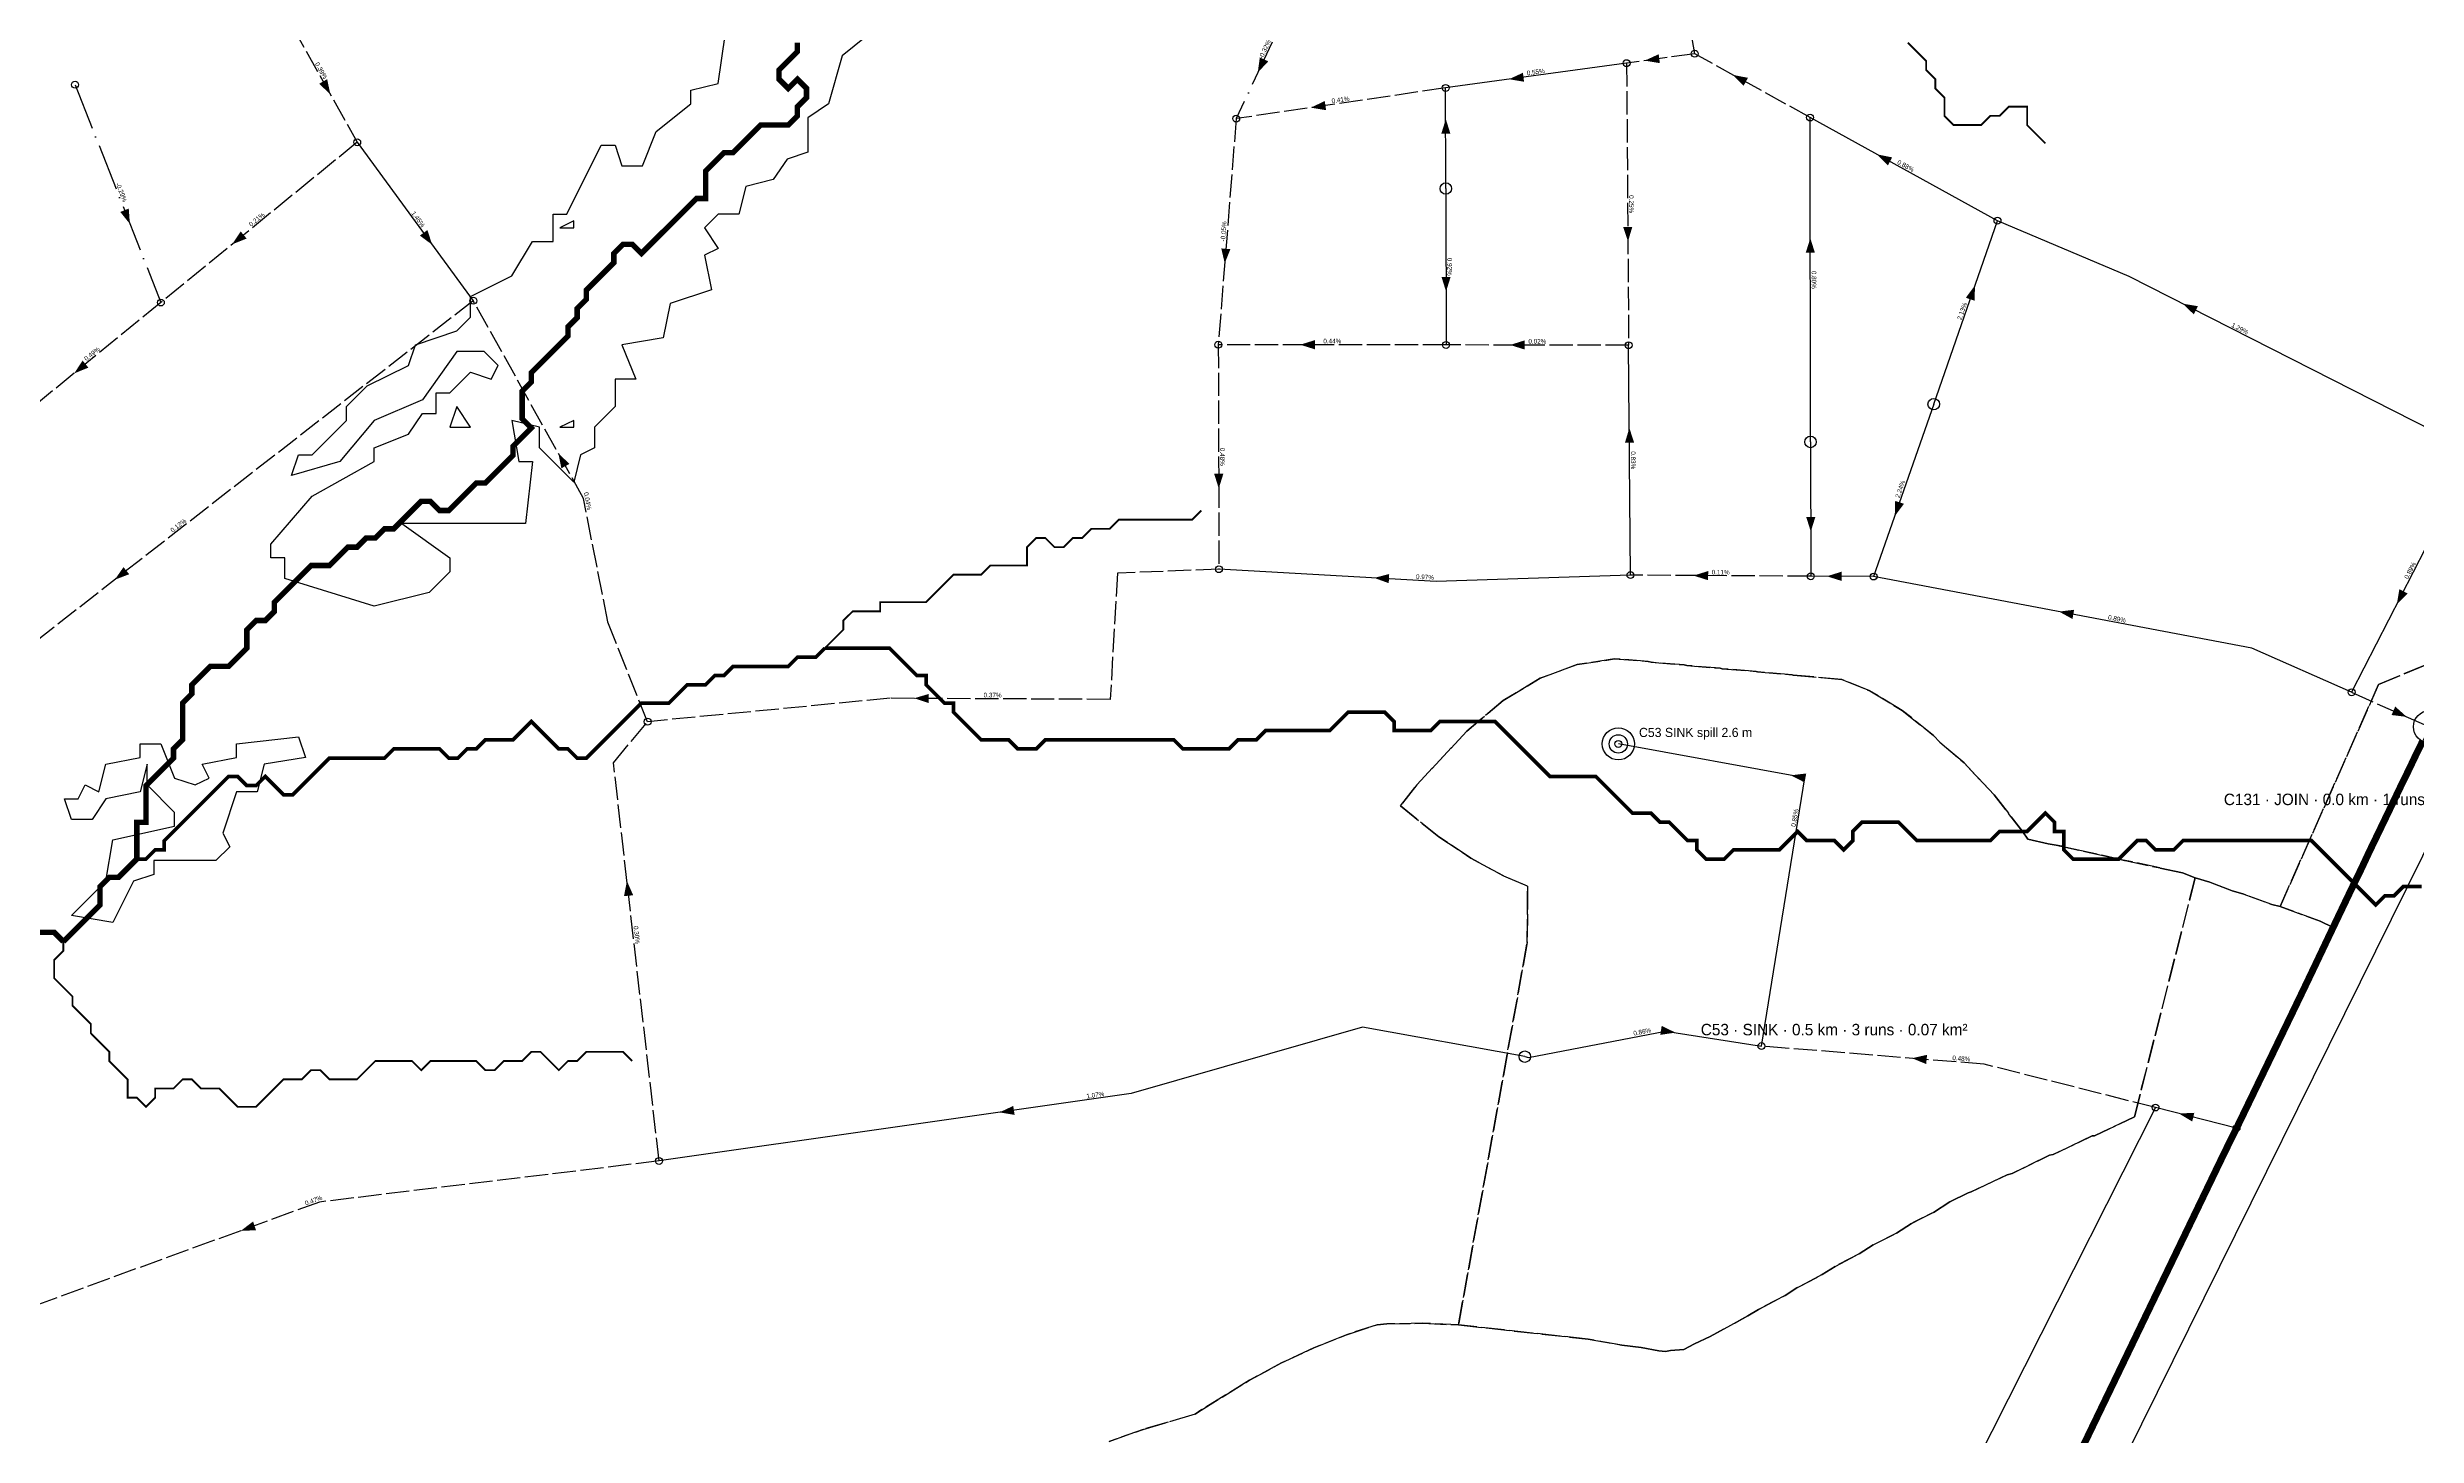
# Model space of a CAD drawing. Header units: metres. Extents: x 442821 to 452274, y 2561971 to 2571293.
# Drawn here: x 445740 to 446773, y 2564896 to 2565502 of the extents above; entities that cross this region are included whole.
import ezdxf
from ezdxf.enums import TextEntityAlignment as Align

# ---------------------------------------------------------------- set-up
doc = ezdxf.new("R2010")
doc.units = ezdxf.units.M
doc.header["$LTSCALE"] = 8
doc.linetypes.add('DASHDOT', pattern=[3.556, 2.54, -0.508, 0, -0.508])
doc.linetypes.add('DASHED', pattern=[1.524, 1.27, -0.254])
for name, color, linetype in [('A_ARROWS', 7, 'Continuous'), ('A_BUILT_2006', 252, 'Continuous'), ('A_CATCH_LABEL', 7, 'Continuous'), ('A_CATCHMENTS', 7, 'Continuous'), ('A_ENVELOPE', 3, 'Continuous'), ('A_GRADIENT', 8, 'Continuous'), ('A_JUNCTIONS', 8, 'Continuous'), ('A_MAIN_PIPE', 5, 'Continuous'), ('A_OUTLET_LABEL', 7, 'Continuous'), ('A_OUTLETS', 7, 'Continuous'), ('A_RUNS', 7, 'Continuous'), ('A_STREAMS', 5, 'Continuous'), ('A_WADI', 4, 'Continuous')]:
    doc.layers.add(name, color=color, linetype=linetype)

msp = doc.modelspace()

# ---------------------------------------------------------------- linework, layer by layer
at = {"layer": 'A_ARROWS', "color": 1}
for points in [[(446436.7, 2565495.9), (446442.8, 2565498.7), (446443.3, 2565494.8)], [(445863.7, 2565481.2), (445858.8, 2565485.8), (445862.3, 2565487.8)], [(446268, 2565490.7), (446268.9, 2565497.3), (446272.6, 2565495.6)], [(446377.5, 2565487.8), (446383.6, 2565490.6), (446384.1, 2565486.7)], [(446475.1, 2565489.7), (446481.7, 2565488.4), (446479.8, 2565484.9)], [(446291.2, 2565475.4), (446297.2, 2565478.3), (446297.8, 2565474.3)], [(446350, 2565470.4), (446352, 2565464), (446348, 2565464)], [(446538, 2565455), (446544.6, 2565453.7), (446542.7, 2565450.2)], [(445776.3, 2565424.7), (445772.1, 2565429.9), (445775.8, 2565431.4)], [(445820.9, 2565415.8), (445824.6, 2565421.4), (445827.2, 2565418.3)], [(445908.1, 2565415.6), (445902.7, 2565419.6), (445906, 2565422)], [(446429.4, 2565417), (446427.3, 2565423.4), (446431.3, 2565423.4)], [(446508.9, 2565418.5), (446510.9, 2565412.1), (446506.9, 2565412.1)], [(446253.6, 2565407.5), (446252.1, 2565414), (446256.1, 2565413.7)], [(446350.1, 2565395.2), (446348.1, 2565401.6), (446352.1, 2565401.6)], [(446580.7, 2565397.9), (446580.5, 2565391.2), (446576.7, 2565392.5)], [(446671.3, 2565389.9), (446677.9, 2565388.8), (446676.1, 2565385.2)], [(446286.5, 2565372), (446292.9, 2565374), (446292.9, 2565370)], [(445752, 2565359.5), (445755.7, 2565365.1), (445758.2, 2565362)], [(446378, 2565371.9), (446384.4, 2565373.9), (446384.4, 2565369.9)], [(446430, 2565335.7), (446432.1, 2565329.3), (446428.1, 2565329.3)], [(445963.1, 2565324.7), (445967.9, 2565320), (445964.4, 2565318.1)], [(446251, 2565309.3), (446249, 2565315.7), (446253, 2565315.7)], [(446545.7, 2565297.2), (446545.9, 2565303.9), (446549.7, 2565302.6)], [(446509.1, 2565290.5), (446507.1, 2565296.9), (446511.1, 2565296.9)], [(445769.7, 2565269.5), (445773.5, 2565275), (445776, 2565271.9)], [(446318.8, 2565270.3), (446325.3, 2565272), (446325.1, 2565268)], [(446458, 2565271.3), (446464.4, 2565273.3), (446464.3, 2565269.3)], [(446516.1, 2565271), (446522.5, 2565273), (446522.5, 2565269)], [(446764.6, 2565258.8), (446765.7, 2565265.4), (446769.3, 2565263.5)], [(446617.3, 2565255.6), (446623.9, 2565256.4), (446623.2, 2565252.4)], [(446118.2, 2565217.8), (446124.6, 2565219.7), (446124.6, 2565215.7)], [(445993, 2565138.1), (445995.7, 2565131.9), (445991.7, 2565131.5)], [(446155.4, 2565037.2), (446161.4, 2565040), (446162, 2565036.1)], [(445824.6, 2564985.5), (445830, 2564989.6), (445831.3, 2564985.8)]]:
    msp.add_solid(points, dxfattribs=at)
at = {"layer": 'A_ARROWS', "color": 3}
for points in [[(446768.9, 2565209.7), (446762.3, 2565210.5), (446763.9, 2565214.2)], [(446500.4, 2565184.2), (446507.1, 2565185), (446506.4, 2565181.1)], [(446450.1, 2565072), (446443.5, 2565071), (446444.1, 2565074.9)], [(446553.2, 2565060.8), (446559.8, 2565062.3), (446559.4, 2565058.3)]]:
    msp.add_solid(points, dxfattribs=at)
at = {"layer": 'A_ARROWS', "color": 2}
msp.add_solid([(446669.6, 2565036.7), (446676.3, 2565037), (446675.4, 2565033.2)], dxfattribs=at)
at = {"layer": 'A_BUILT_2006', "color": 252}
msp.add_lwpolyline([(444423.4, 2563343.2), (444431.5, 2563355.3), (444572.9, 2563267.8), (444295.2, 2562786.9), (444363.1, 2562577.1), (444377.7, 2562576.5), (444569.2, 2562604), (444800.1, 2562694.3), (445148.7, 2563361.2), (445469.4, 2563197.5), (445714.6, 2563159.3), (445807.5, 2563389.7), (445994.1, 2563715), (446180.6, 2564037.7), (446320.8, 2564284.9), (446551.4, 2564695.1), (447061.6, 2565726.9)], dxfattribs=at)
at = {"layer": 'A_CATCHMENTS', "color": 1, "linetype": 'DASHED'}
msp.add_lwpolyline([(446777, 2565232.3), (446756.6, 2565223.8), (446713.7, 2565127), (446710.1, 2565127.9), (446697.5, 2565132.5), (446692.8, 2565133.8), (446683, 2565137.6), (446676.7, 2565139.5), (446671.2, 2565141.6), (446661.4, 2565143.7), (446661.2, 2565143.8), (446646.2, 2565147.1), (446645.9, 2565147.1), (446631.2, 2565150.4), (446630.4, 2565150.5), (446616.1, 2565153.8), (446612.6, 2565154.3), (446603.7, 2565156.3), (446601.6, 2565159.5), (446589, 2565175.7), (446575.9, 2565189.6), (446565.3, 2565198.7), (446562.6, 2565201.6), (446549, 2565212.5), (446534.9, 2565221), (446522.6, 2565226), (446501.4, 2565227.9), (446501, 2565228), (446485.9, 2565229.3), (446485.3, 2565229.5), (446470.5, 2565230.7), (446469.6, 2565230.9), (446455, 2565232.1), (446453.9, 2565232.4), (446439.5, 2565233.5), (446438.2, 2565233.9), (446423.5, 2565235), (446407.2, 2565232.5), (446391.1, 2565226.5), (446375, 2565216.8), (446359.1, 2565203.4), (446337.3, 2565180), (446330.2, 2565170.9), (446346.9, 2565157.4), (446360.9, 2565148.1), (446375.1, 2565140.3), (446385.6, 2565135.9), (446385.5, 2565111.3), (446355.5, 2564944.5), (446340, 2564945.2), (446324.3, 2564944.9), (446320, 2564944.6), (446306.7, 2564940.2), (446292.4, 2564934.5), (446278.3, 2564927.9), (446264.4, 2564920.4), (446242.1, 2564906.6), (446240.7, 2564905.6), (446218, 2564898.9), (446203.2, 2564893.7)], dxfattribs=at)
at = {"layer": 'A_CATCHMENTS', "color": 3, "linetype": 'DASHED'}
for points in [[(446458.4, 2564936.3), (446453.8, 2564933.8), (446447.9, 2564933.4), (446445.8, 2564932.9), (446442.9, 2564933.2), (446435.2, 2564934.7), (446426.7, 2564935.7), (446412, 2564938.3), (446355.5, 2564944.5), (446385.5, 2565111.3), (446385.6, 2565135.9), (446375.1, 2565140.3), (446360.9, 2565148.1), (446346.9, 2565157.4), (446330.2, 2565170.9), (446337.3, 2565180), (446359.1, 2565203.4), (446375, 2565216.8), (446391.1, 2565226.5), (446407.2, 2565232.5), (446423.5, 2565235), (446438.2, 2565233.9), (446439.5, 2565233.5), (446453.9, 2565232.4), (446455, 2565232.1), (446469.6, 2565230.9), (446470.5, 2565230.7), (446485.3, 2565229.5), (446485.9, 2565229.3), (446501, 2565228), (446501.4, 2565227.9), (446522.6, 2565226), (446534.9, 2565221), (446549, 2565212.5), (446562.6, 2565201.6), (446565.3, 2565198.7), (446575.9, 2565189.6), (446589, 2565175.7), (446601.6, 2565159.5), (446603.7, 2565156.3), (446612.6, 2565154.3), (446616.1, 2565153.8), (446630.4, 2565150.5), (446631.2, 2565150.4), (446645.9, 2565147.1), (446646.2, 2565147.1), (446661.2, 2565143.8), (446661.4, 2565143.7), (446671.2, 2565141.6), (446676.7, 2565139.5), (446650.2, 2565035.3), (446632.8, 2565026.9), (446631.7, 2565026.9), (446614.8, 2565018.8), (446613.2, 2565018.5), (446596.9, 2565010.6), (446594.7, 2565010), (446579, 2565002.5), (446577.7, 2565002.1), (446569.7, 2564998.2), (446562.6, 2564993.6), (446553, 2564988.8), (446546.4, 2564984.5), (446536.3, 2564979.4), (446530.2, 2564975.5), (446519.7, 2564970), (446514.1, 2564966.5), (446503, 2564960.6), (446497.9, 2564957.4), (446486.3, 2564951.2), (446481.7, 2564948.4), (446465.3, 2564939.5), (446458.4, 2564936.3)], [(446713.7, 2565127), (446756.6, 2565223.8), (446777, 2565232.3), (446780.7, 2565232.4), (446794.7, 2565238.2), (446792.8, 2565234.4), (446791.5, 2565231.6), (446788.8, 2565226.1), (446782.2, 2565212.3), (446778.8, 2565205.3), (446776.9, 2565201.3), (446775.9, 2565199.2), (446771.8, 2565190.8), (446770.6, 2565188.2), (446766.2, 2565179.2), (446760.9, 2565168.1), (446755.6, 2565157.1), (446752.6, 2565150.9), (446749.1, 2565143.4), (446745, 2565135), (446739.7, 2565123.9), (446736.8, 2565117.8), (446731.1, 2565120.6), (446713.7, 2565127)]]:
    msp.add_lwpolyline(points, close=True, dxfattribs=at)
at = {"layer": 'A_CATCHMENTS', "color": 2, "linetype": 'DASHED'}
msp.add_lwpolyline([(446203.2, 2564893.7), (446218, 2564898.9), (446240.7, 2564905.6), (446242.1, 2564906.6), (446264.4, 2564920.4), (446278.3, 2564927.9), (446292.4, 2564934.5), (446306.7, 2564940.2), (446320, 2564944.6), (446324.3, 2564944.9), (446340, 2564945.2), (446355.5, 2564944.5), (446412, 2564938.3), (446426.7, 2564935.7), (446435.2, 2564934.7), (446442.9, 2564933.2), (446445.8, 2564932.9), (446447.9, 2564933.4), (446453.8, 2564933.8), (446458.4, 2564936.3), (446465.3, 2564939.5), (446481.7, 2564948.4), (446486.3, 2564951.2), (446497.9, 2564957.4), (446503, 2564960.6), (446514.1, 2564966.5), (446519.7, 2564970), (446530.2, 2564975.5), (446536.3, 2564979.4), (446546.4, 2564984.5), (446553, 2564988.8), (446562.6, 2564993.6), (446569.7, 2564998.2), (446577.7, 2565002.1), (446579, 2565002.5), (446594.7, 2565010), (446596.9, 2565010.6), (446613.2, 2565018.5), (446614.8, 2565018.8), (446631.7, 2565026.9), (446632.8, 2565026.9), (446650.2, 2565035.3), (446676.7, 2565139.5), (446683, 2565137.6), (446692.8, 2565133.8), (446697.5, 2565132.5), (446710.1, 2565127.9), (446713.7, 2565127), (446731.1, 2565120.6), (446736.8, 2565117.8), (446734.7, 2565113.4), (446729.2, 2565101.8), (446723.9, 2565090.7), (446718.6, 2565079.7), (446694.7, 2565030.3), (446693.9, 2565028.6), (446691.2, 2565023.2), (446687.5, 2565015.6), (446628.6, 2564893.4)], dxfattribs=at)
at = {"layer": 'A_ENVELOPE', "color": 3}
msp.add_lwpolyline([(446775.9, 2565199.2), (446771.8, 2565190.8), (446770.6, 2565188.2), (446766.2, 2565179.2), (446760.9, 2565168.1), (446755.6, 2565157.1), (446752.6, 2565150.9), (446749.1, 2565143.4), (446745, 2565135), (446739.7, 2565123.9), (446734.7, 2565113.4), (446729.2, 2565101.8), (446723.9, 2565090.7), (446718.6, 2565079.7), (446694.7, 2565030.3), (446693.9, 2565028.6), (446691.2, 2565023.2), (446687.5, 2565015.6), (446628.6, 2564893.4)], dxfattribs=at)
at = {"layer": 'A_JUNCTIONS'}
for centre in [(446458.5, 2565498.9), (446428.8, 2565494.8), (445752.4, 2565485.4), (446349.9, 2565484), (446258.6, 2565470.6), (446508.8, 2565471.1), (445875.4, 2565460.3), (446590.5, 2565426.1), (445789.8, 2565390.4), (445926, 2565391.2), (446250.8, 2565372), (446350.1, 2565371.9), (446429.7, 2565371.8), (446251.1, 2565274.1), (446430.5, 2565271.5), (446509.1, 2565271), (446536.5, 2565270.9), (446744.9, 2565220.4), (446002, 2565207.6), (446425.2, 2565197.9), (446487.6, 2565066.1), (446659.4, 2565039.3), (446694.7, 2565030.3), (446007, 2565016)]:
    msp.add_circle(centre, 1.5, dxfattribs=at)
at = {"layer": 'A_JUNCTIONS', "color": 30}
for centre in [(446350, 2565440.1), (446562.7, 2565346.1), (446509, 2565329.6), (446384.4, 2565061.5)]:
    msp.add_circle(centre, 2.5, dxfattribs=at)
at = {"layer": 'A_MAIN_PIPE', "color": 5, "const_width": 3}
msp.add_lwpolyline([(446775.9, 2565199.2), (446771.8, 2565190.8), (446770.6, 2565188.2), (446766.2, 2565179.2), (446760.9, 2565168.1), (446755.6, 2565157.1), (446752.6, 2565150.9), (446749.1, 2565143.4), (446745, 2565135), (446739.7, 2565123.9), (446734.7, 2565113.4), (446729.2, 2565101.8), (446723.9, 2565090.7), (446718.6, 2565079.7), (446693.9, 2565028.6), (446691.2, 2565023.2), (446687.5, 2565015.6), (446544.7, 2564719.1)], dxfattribs=at)
at = {"layer": 'A_OUTLETS', "color": 5}
msp.add_circle((446778.8, 2565205.4), 7, dxfattribs=at)
at = {"layer": 'A_OUTLETS', "color": 1}
for radius in [7, 4]:
    msp.add_circle((446425.2, 2565197.9), radius, dxfattribs=at)
at = {"layer": 'A_RUNS', "color": 1, "linetype": 'DASHDOT'}
for points in [[(446286.4, 2565529.8), (446258.6, 2565470.6)], [(445752.4, 2565485.4), (445789.8, 2565390.4)]]:
    msp.add_lwpolyline(points, dxfattribs=at)
at = {"layer": 'A_RUNS', "color": 1, "linetype": 'DASHED'}
for points in [[(445841.2, 2565521.3), (445875.4, 2565460.3)], [(446458.5, 2565498.9), (446453.6, 2565527.9)], [(446458.5, 2565498.9), (446428.8, 2565494.8)], [(446508.9, 2565471.1), (446458.5, 2565498.9)], [(446428.8, 2565494.8), (446429.7, 2565371.8)], [(446349.9, 2565484), (446258.6, 2565470.6)], [(446258.6, 2565470.6), (446250.8, 2565372)], [(445875.4, 2565460.3), (445789.8, 2565390.4)], [(445926, 2565391.2), (445719.4, 2565230.3), (445661.8, 2565208.5)], [(445789.8, 2565390.4), (445731.9, 2565343.1)], [(446002, 2565207.6), (445984.7, 2565251.1), (445974, 2565305), (445926, 2565391.2)], [(446350.1, 2565371.9), (446250.8, 2565372)], [(446250.8, 2565372), (446251.1, 2565274.1)], [(446429.7, 2565371.8), (446350.1, 2565371.9)], [(446251.1, 2565274.1), (446206.8, 2565272.4), (446203.7, 2565217.3), (446107.7, 2565217.8), (446002, 2565207.6)], [(446509.1, 2565271), (446430.5, 2565271.5)], [(446007, 2565016), (445987.1, 2565189.6), (446002, 2565207.6)], [(446007, 2565016), (445859, 2564998.1), (445714.6, 2564945.5)]]:
    msp.add_lwpolyline(points, dxfattribs=at)
at = {"layer": 'A_RUNS', "color": 1}
for points in [[(446428.8, 2565494.8), (446349.9, 2565484)], [(446350, 2565440.1), (446349.9, 2565484)], [(446590.5, 2565426.1), (446508.9, 2565471.1)], [(446509, 2565329.6), (446508.9, 2565471.1)], [(445875.4, 2565460.3), (445926, 2565391.2)], [(446350, 2565440.1), (446350.1, 2565371.9)], [(446562.7, 2565346.1), (446590.5, 2565426.1)], [(446798.6, 2565325.2), (446647.9, 2565401.8), (446590.5, 2565426.1)], [(446430.5, 2565271.5), (446429.7, 2565371.8)], [(446562.7, 2565346.1), (446536.5, 2565270.9)], [(446509, 2565329.6), (446509.1, 2565271)], [(446798.6, 2565325.2), (446744.9, 2565220.4)], [(446430.5, 2565271.5), (446345.8, 2565268.8), (446251.1, 2565274.1)], [(446536.5, 2565270.9), (446509.1, 2565271)], [(446744.9, 2565220.4), (446701.4, 2565239.7), (446536.5, 2565270.9)], [(446384.4, 2565061.5), (446313.7, 2565074.3), (446212.8, 2565045.4), (446007, 2565016)]]:
    msp.add_lwpolyline(points, dxfattribs=at)
at = {"layer": 'A_RUNS', "color": 3, "linetype": 'DASHED'}
for points in [[(446744.9, 2565220.4), (446778.8, 2565205.3)], [(446659.4, 2565039.3), (446584.7, 2565058.2), (446487.6, 2565066.1)]]:
    msp.add_lwpolyline(points, dxfattribs=at)
at = {"layer": 'A_RUNS', "color": 3}
for points in [[(446487.6, 2565066.1), (446506.5, 2565183.1), (446425.2, 2565197.9)], [(446384.4, 2565061.5), (446386.1, 2565061.2), (446445.7, 2565072.6), (446487.6, 2565066.1)]]:
    msp.add_lwpolyline(points, dxfattribs=at)
at = {"layer": 'A_RUNS', "color": 2}
for points in [[(446659.4, 2565039.3), (446430.9, 2564586.9)], [(446694.7, 2565030.3), (446659.4, 2565039.3)]]:
    msp.add_lwpolyline(points, dxfattribs=at)
at = {"layer": 'A_STREAMS', "color": 5}
for points, const_width in [([(446067.3, 2565503.8), (446067.3, 2565499.8), (446063.3, 2565495.8), (446059.3, 2565491.8), (446059.3, 2565487.8), (446063.3, 2565483.8), (446067.3, 2565487.8), (446071.3, 2565483.8), (446071.3, 2565479.8), (446067.3, 2565475.8), (446067.3, 2565471.8), (446063.3, 2565467.8), (446059.3, 2565467.8), (446055.3, 2565467.8), (446051.3, 2565467.8), (446047.3, 2565463.8), (446043.3, 2565459.8), (446039.3, 2565455.8), (446035.3, 2565455.8), (446031.3, 2565451.8), (446027.3, 2565447.8), (446027.3, 2565443.8), (446027.3, 2565439.8), (446027.3, 2565435.8), (446023.3, 2565435.8), (446019.3, 2565431.8), (446015.3, 2565427.8), (446011.3, 2565423.8), (446007.3, 2565419.8), (446003.3, 2565415.8), (445999.3, 2565411.8), (445995.3, 2565415.8), (445991.3, 2565415.8), (445987.3, 2565411.8), (445987.3, 2565407.8), (445983.3, 2565403.8), (445979.3, 2565399.8), (445975.3, 2565395.8), (445975.3, 2565391.8), (445971.3, 2565387.8), (445971.3, 2565383.8), (445967.3, 2565379.8), (445967.3, 2565375.8), (445963.3, 2565371.8), (445959.3, 2565367.8), (445955.3, 2565363.8), (445951.3, 2565359.8), (445951.3, 2565355.7), (445947.3, 2565351.7), (445947.3, 2565347.7), (445947.3, 2565343.7), (445947.3, 2565339.7), (445951.3, 2565335.7), (445947.3, 2565331.7), (445943.3, 2565327.7), (445943.3, 2565323.7), (445939.3, 2565319.7), (445935.3, 2565315.7), (445931.3, 2565311.7), (445927.3, 2565311.7), (445923.3, 2565307.7), (445919.3, 2565303.7), (445915.3, 2565299.7), (445911.3, 2565299.7), (445907.3, 2565303.7), (445903.3, 2565303.7), (445899.3, 2565299.7), (445895.3, 2565295.7), (445891.3, 2565291.7), (445887.3, 2565291.7), (445883.3, 2565287.7), (445879.3, 2565287.7), (445875.3, 2565283.7), (445871.3, 2565283.7), (445867.3, 2565279.7), (445863.3, 2565275.7), (445859.3, 2565275.7), (445855.3, 2565275.7), (445851.3, 2565271.7), (445847.3, 2565267.7), (445843.3, 2565263.7), (445839.3, 2565259.7), (445839.3, 2565255.7), (445835.3, 2565251.7), (445831.3, 2565251.7), (445827.3, 2565247.7), (445827.3, 2565243.7), (445827.3, 2565239.7), (445823.3, 2565235.7), (445819.3, 2565231.7), (445815.3, 2565231.7), (445811.3, 2565231.7), (445807.3, 2565227.7), (445803.3, 2565223.7), (445803.3, 2565219.7), (445799.3, 2565215.7), (445799.3, 2565211.7), (445799.3, 2565207.7), (445799.3, 2565203.7), (445799.3, 2565199.7), (445795.3, 2565195.7), (445795.3, 2565191.7), (445791.3, 2565187.7), (445787.3, 2565183.7), (445783.3, 2565179.7), (445783.3, 2565175.7), (445783.3, 2565171.7), (445783.3, 2565167.7), (445783.3, 2565163.7), (445779.3, 2565163.7), (445779.3, 2565159.7), (445779.3, 2565155.7), (445779.3, 2565151.7), (445779.3, 2565147.7)], 2.4), ([(446611.4, 2565459.8), (446607.4, 2565463.8), (446603.4, 2565467.8), (446603.4, 2565471.8), (446603.4, 2565475.8), (446599.4, 2565475.8), (446595.4, 2565475.8), (446591.4, 2565471.8), (446587.4, 2565471.8), (446583.4, 2565467.8), (446579.4, 2565467.8), (446575.4, 2565467.8), (446571.4, 2565467.8), (446567.4, 2565471.8), (446567.4, 2565475.8), (446567.4, 2565479.8), (446563.4, 2565483.8), (446563.4, 2565487.8), (446559.4, 2565491.8), (446559.4, 2565495.8), (446555.4, 2565499.8), (446551.4, 2565503.8)], 0.8), ([(446243.4, 2565299.7), (446239.4, 2565295.7), (446235.4, 2565295.7), (446231.4, 2565295.7), (446227.4, 2565295.7), (446223.4, 2565295.7), (446219.4, 2565295.7), (446215.4, 2565295.7), (446211.4, 2565295.7), (446207.4, 2565295.7), (446203.4, 2565291.7), (446199.4, 2565291.7), (446195.4, 2565291.7), (446191.4, 2565287.7), (446187.4, 2565287.7), (446183.4, 2565283.7), (446179.4, 2565283.7), (446175.4, 2565287.7), (446171.4, 2565287.7), (446167.4, 2565283.7), (446167.4, 2565279.7), (446167.4, 2565275.7), (446163.4, 2565275.7), (446159.4, 2565275.7), (446155.4, 2565275.7), (446151.4, 2565275.7), (446147.4, 2565271.7), (446143.4, 2565271.7), (446139.4, 2565271.7), (446135.4, 2565271.7), (446131.4, 2565267.7), (446127.4, 2565263.7), (446123.4, 2565259.7), (446119.4, 2565259.7), (446115.4, 2565259.7), (446111.4, 2565259.7), (446107.4, 2565259.7), (446103.4, 2565259.7), (446103.4, 2565255.7), (446099.4, 2565255.7), (446095.4, 2565255.7), (446091.4, 2565255.7), (446087.3, 2565251.7), (446087.3, 2565247.7), (446083.3, 2565243.7), (446079.3, 2565239.7)], 0.8), ([(446079.3, 2565239.7), (446075.3, 2565235.7), (446071.3, 2565235.7), (446067.3, 2565235.7), (446063.3, 2565231.7), (446059.3, 2565231.7), (446055.3, 2565231.7), (446051.3, 2565231.7), (446047.3, 2565231.7), (446043.3, 2565231.7), (446039.3, 2565231.7), (446035.3, 2565227.7), (446031.3, 2565227.7), (446027.3, 2565223.7), (446023.3, 2565223.7), (446019.3, 2565223.7), (446015.3, 2565219.7), (446011.3, 2565215.7), (446007.3, 2565215.7), (446003.3, 2565215.7), (445999.3, 2565215.7), (445995.3, 2565211.7), (445991.3, 2565207.7), (445987.3, 2565203.7), (445983.3, 2565199.7), (445979.3, 2565195.7), (445975.3, 2565191.7), (445971.3, 2565191.7), (445967.3, 2565195.7), (445963.3, 2565195.7), (445959.3, 2565199.7), (445955.3, 2565203.7), (445951.3, 2565207.7), (445947.3, 2565203.7), (445943.3, 2565199.7), (445939.3, 2565199.7), (445935.3, 2565199.7), (445931.3, 2565199.7), (445927.3, 2565195.7), (445923.3, 2565195.7), (445919.3, 2565191.7), (445915.3, 2565191.7), (445911.3, 2565195.7), (445907.3, 2565195.7), (445903.3, 2565195.7), (445899.3, 2565195.7), (445895.3, 2565195.7), (445891.3, 2565195.7), (445887.3, 2565191.7), (445883.3, 2565191.7), (445879.3, 2565191.7), (445875.3, 2565191.7), (445871.3, 2565191.7), (445867.3, 2565191.7), (445863.3, 2565191.7), (445859.3, 2565187.7), (445855.3, 2565183.7), (445851.3, 2565179.7), (445847.3, 2565175.7), (445843.3, 2565175.7), (445839.3, 2565179.7), (445835.3, 2565183.7), (445831.3, 2565179.7), (445827.3, 2565179.7), (445823.3, 2565183.7), (445819.3, 2565183.7), (445815.3, 2565179.7), (445811.3, 2565175.7), (445807.3, 2565171.7), (445803.3, 2565167.7), (445799.3, 2565163.7), (445795.3, 2565159.7), (445791.3, 2565155.7), (445791.3, 2565151.7), (445787.3, 2565151.7), (445783.3, 2565147.7), (445779.3, 2565147.7)], 1.6), ([(446775.4, 2565135.7), (446771.4, 2565135.7), (446767.4, 2565135.7), (446763.4, 2565131.7), (446759.4, 2565131.7), (446755.4, 2565127.7), (446751.4, 2565131.7), (446747.4, 2565135.7), (446743.4, 2565139.7), (446739.4, 2565143.7), (446735.4, 2565147.7), (446731.4, 2565151.7), (446727.4, 2565155.7), (446723.4, 2565155.7), (446719.4, 2565155.7), (446715.4, 2565155.7), (446711.4, 2565155.7), (446707.4, 2565155.7), (446703.4, 2565155.7), (446699.4, 2565155.7), (446695.4, 2565155.7), (446691.4, 2565155.7), (446687.4, 2565155.7), (446683.4, 2565155.7), (446679.4, 2565155.7), (446675.4, 2565155.7), (446671.4, 2565155.7), (446667.4, 2565151.7), (446663.4, 2565151.7), (446659.4, 2565151.7), (446655.4, 2565155.7), (446651.4, 2565155.7), (446647.4, 2565151.7), (446643.4, 2565147.7), (446639.4, 2565147.7), (446635.4, 2565147.7), (446631.4, 2565147.7), (446627.4, 2565147.7), (446623.4, 2565147.7), (446619.4, 2565151.7), (446619.4, 2565155.7), (446619.4, 2565159.7), (446615.4, 2565159.7), (446615.4, 2565163.7), (446611.4, 2565167.7), (446607.4, 2565163.7), (446603.4, 2565159.7), (446599.4, 2565159.7), (446595.4, 2565159.7), (446591.4, 2565159.7), (446587.4, 2565155.7), (446583.4, 2565155.7), (446579.4, 2565155.7), (446575.4, 2565155.7), (446571.4, 2565155.7), (446567.4, 2565155.7), (446563.4, 2565155.7), (446559.4, 2565155.7), (446555.4, 2565155.7), (446551.4, 2565159.7), (446547.4, 2565163.7), (446543.4, 2565163.7), (446539.4, 2565163.7), (446535.4, 2565163.7), (446531.4, 2565163.7), (446527.4, 2565159.7), (446527.4, 2565155.7), (446523.4, 2565151.7), (446519.4, 2565155.7), (446515.4, 2565155.7), (446511.4, 2565155.7), (446507.4, 2565155.7), (446503.4, 2565159.7), (446499.4, 2565155.7), (446495.4, 2565151.7), (446491.4, 2565151.7), (446487.4, 2565151.7), (446483.4, 2565151.7), (446479.4, 2565151.7), (446475.4, 2565151.7), (446471.4, 2565147.7), (446467.4, 2565147.7), (446463.4, 2565147.7), (446459.4, 2565151.7), (446459.4, 2565155.7), (446455.4, 2565155.7), (446451.4, 2565159.7), (446447.4, 2565163.7), (446443.4, 2565163.7), (446439.4, 2565167.7), (446435.4, 2565167.7), (446431.4, 2565167.7), (446427.4, 2565171.7), (446423.4, 2565175.7), (446419.4, 2565179.7), (446415.4, 2565183.7), (446411.4, 2565183.7), (446407.4, 2565183.7), (446403.4, 2565183.7), (446399.4, 2565183.7), (446395.4, 2565183.7), (446391.4, 2565187.7), (446387.4, 2565191.7), (446383.4, 2565195.7), (446379.4, 2565199.7), (446375.4, 2565203.7), (446371.4, 2565207.7), (446367.4, 2565207.7), (446363.4, 2565207.7), (446359.4, 2565207.7), (446355.4, 2565207.7), (446351.4, 2565207.7), (446347.4, 2565207.7), (446343.4, 2565203.7), (446339.4, 2565203.7), (446335.4, 2565203.7), (446331.4, 2565203.7), (446327.4, 2565203.7), (446327.4, 2565207.7), (446323.4, 2565211.7), (446319.4, 2565211.7), (446315.4, 2565211.7), (446311.4, 2565211.7), (446307.4, 2565211.7), (446303.4, 2565207.7), (446299.4, 2565203.7), (446295.4, 2565203.7), (446291.4, 2565203.7), (446287.4, 2565203.7), (446283.4, 2565203.7), (446279.4, 2565203.7), (446275.4, 2565203.7), (446271.4, 2565203.7), (446267.4, 2565199.7), (446263.4, 2565199.7), (446259.4, 2565199.7), (446255.4, 2565195.7), (446251.4, 2565195.7), (446247.4, 2565195.7), (446243.4, 2565195.7), (446239.4, 2565195.7), (446235.4, 2565195.7), (446231.4, 2565199.7), (446227.4, 2565199.7), (446223.4, 2565199.7), (446219.4, 2565199.7), (446215.4, 2565199.7), (446211.4, 2565199.7), (446207.4, 2565199.7), (446203.4, 2565199.7), (446199.4, 2565199.7), (446195.4, 2565199.7), (446191.4, 2565199.7), (446187.4, 2565199.7), (446183.4, 2565199.7), (446179.4, 2565199.7), (446175.4, 2565199.7), (446171.4, 2565195.7), (446167.4, 2565195.7), (446163.4, 2565195.7), (446159.4, 2565199.7), (446155.4, 2565199.7), (446151.4, 2565199.7), (446147.4, 2565199.7), (446143.4, 2565203.7), (446139.4, 2565207.7), (446135.4, 2565211.7), (446135.4, 2565215.7), (446131.4, 2565215.7), (446127.4, 2565219.7), (446123.4, 2565223.7), (446123.4, 2565227.7), (446119.4, 2565227.7), (446115.4, 2565231.7), (446111.4, 2565235.7), (446107.4, 2565239.7), (446103.4, 2565239.7), (446099.4, 2565239.7), (446095.4, 2565239.7), (446091.4, 2565239.7), (446087.3, 2565239.7), (446083.3, 2565239.7), (446079.3, 2565239.7)], 1.6), ([(445779.3, 2565147.7), (445775.3, 2565143.7), (445771.3, 2565139.7), (445767.3, 2565139.7), (445763.3, 2565135.7), (445763.3, 2565131.7), (445763.3, 2565127.7), (445759.3, 2565123.7), (445755.3, 2565119.7), (445751.3, 2565115.7), (445747.3, 2565111.7)], 2.4), ([(445747.3, 2565111.7), (445743.3, 2565115.7), (445739.3, 2565115.7), (445735.3, 2565115.7)], 2.4), ([(445995.3, 2565059.6), (445991.3, 2565063.6), (445987.3, 2565063.6), (445983.3, 2565063.6), (445979.3, 2565063.6), (445975.3, 2565063.6), (445971.3, 2565059.6), (445967.3, 2565059.6), (445963.3, 2565055.6), (445959.3, 2565059.6), (445955.3, 2565063.6), (445951.3, 2565063.6), (445947.3, 2565059.6), (445943.3, 2565059.6), (445939.3, 2565059.6), (445935.3, 2565055.6), (445931.3, 2565055.6), (445927.3, 2565059.6), (445923.3, 2565059.6), (445919.3, 2565059.6), (445915.3, 2565059.6), (445911.3, 2565059.6), (445907.3, 2565059.6), (445903.3, 2565055.6), (445899.3, 2565059.6), (445895.3, 2565059.6), (445891.3, 2565059.6), (445887.3, 2565059.6), (445883.3, 2565059.6), (445879.3, 2565055.6), (445875.3, 2565051.6), (445871.3, 2565051.6), (445867.3, 2565051.6), (445863.3, 2565051.6), (445859.3, 2565055.6), (445855.3, 2565055.6), (445851.3, 2565051.6), (445847.3, 2565051.6), (445843.3, 2565051.6), (445839.3, 2565047.6), (445835.3, 2565043.6), (445831.3, 2565039.6), (445827.3, 2565039.6), (445823.3, 2565039.6), (445819.3, 2565043.6), (445815.3, 2565047.6), (445811.3, 2565047.6), (445807.3, 2565047.6), (445803.3, 2565051.6), (445799.3, 2565051.6), (445795.3, 2565047.6), (445791.3, 2565047.6), (445787.3, 2565047.6), (445787.3, 2565043.6), (445783.3, 2565039.6), (445779.3, 2565043.6), (445775.3, 2565043.6), (445775.3, 2565047.6), (445775.3, 2565051.6), (445771.3, 2565055.6), (445767.3, 2565059.6), (445767.3, 2565063.6), (445763.3, 2565067.6), (445759.3, 2565071.7), (445759.3, 2565075.7), (445755.3, 2565079.7), (445751.3, 2565083.7), (445751.3, 2565087.7), (445747.3, 2565091.7), (445743.3, 2565095.7), (445743.3, 2565099.7), (445743.3, 2565103.7), (445747.3, 2565107.7), (445747.3, 2565111.7)], 0.8)]:
    msp.add_lwpolyline(points, dxfattribs=dict(at, const_width=const_width))
at = {"layer": 'A_WADI', "color": 4}
msp.add_lwpolyline([(446101.8, 2565510), (446086.8, 2565498), (446080.8, 2565477), (446071.8, 2565471), (446071.8, 2565456), (446062.8, 2565453), (446056.8, 2565444), (446044.8, 2565441), (446041.8, 2565429), (446032.8, 2565429), (446026.8, 2565423), (446032.8, 2565414), (446026.8, 2565411), (446029.8, 2565396), (446011.8, 2565390), (446008.8, 2565375), (445990.8, 2565372), (445996.8, 2565357), (445987.8, 2565357), (445987.8, 2565345), (445978.8, 2565336), (445978.8, 2565327), (445972.8, 2565324), (445969.8, 2565312), (445954.8, 2565327), (445954.8, 2565336), (445942.8, 2565339), (445945.8, 2565321), (445951.8, 2565321), (445948.8, 2565294), (445894.8, 2565294), (445915.8, 2565279), (445915.8, 2565273), (445906.8, 2565264), (445882.8, 2565258), (445843.8, 2565270), (445843.8, 2565279), (445837.8, 2565279), (445837.8, 2565285), (445855.8, 2565306), (445882.8, 2565321), (445882.8, 2565327), (445897.8, 2565333), (445903.8, 2565342), (445909.8, 2565342), (445909.8, 2565351), (445915.8, 2565351), (445924.8, 2565360), (445933.8, 2565357), (445936.8, 2565363), (445930.8, 2565369), (445918.8, 2565369), (445903.8, 2565348), (445882.8, 2565339), (445867.8, 2565321), (445846.8, 2565315), (445849.8, 2565324), (445855.8, 2565324), (445870.8, 2565339), (445870.8, 2565345), (445879.8, 2565354), (445897.8, 2565363), (445900.8, 2565372), (445918.8, 2565378), (445924.8, 2565384), (445924.8, 2565393), (445942.8, 2565402), (445951.8, 2565417), (445960.8, 2565417), (445960.8, 2565429), (445966.8, 2565429), (445981.8, 2565459), (445987.8, 2565459), (445990.8, 2565450), (445999.8, 2565450), (446005.8, 2565465), (446020.8, 2565477), (446020.8, 2565483), (446032.8, 2565486), (446035.8, 2565507)], dxfattribs=at)
for points in [[(445969.8, 2565423), (445969.8, 2565426), (445963.8, 2565423), (445969.8, 2565423)], [(445924.8, 2565336), (445918.8, 2565345), (445915.8, 2565336), (445924.8, 2565336)], [(445969.8, 2565336), (445969.8, 2565339), (445963.8, 2565336), (445969.8, 2565336)], [(445852.8, 2565192), (445834.8, 2565189), (445831.8, 2565177), (445822.8, 2565177), (445816.8, 2565159), (445819.8, 2565153), (445813.8, 2565147), (445786.8, 2565147), (445786.8, 2565141), (445777.8, 2565138), (445768.8, 2565120), (445750.8, 2565123), (445765.8, 2565138), (445768.8, 2565156), (445795.8, 2565162), (445795.8, 2565168), (445783.8, 2565180), (445783.8, 2565189), (445780.8, 2565177), (445765.8, 2565174), (445759.8, 2565165), (445750.8, 2565165), (445747.8, 2565174), (445753.8, 2565174), (445756.8, 2565180), (445762.8, 2565177), (445765.8, 2565189), (445780.8, 2565192), (445780.8, 2565198), (445789.8, 2565198), (445795.8, 2565183), (445804.8, 2565180), (445810.8, 2565183), (445807.8, 2565189), (445822.8, 2565192), (445822.8, 2565198), (445849.8, 2565201), (445852.8, 2565192)]]:
    msp.add_lwpolyline(points, close=True, dxfattribs=at)

# ---------------------------------------------------------------- texts
at = {"layer": 'A_CATCH_LABEL', "color": 3}
for s, p in [('C131 · JOIN · 0.0 km · 1 runs · 0.00 km²', (446749, 2565173.7)), ('C53 · SINK · 0.5 km · 3 runs · 0.07 km²', (446519.3, 2565073.3))]:
    msp.add_text(s, height=5, dxfattribs=at).set_placement(p, align=Align.MIDDLE_CENTER)
at = {"layer": 'A_GRADIENT', "color": 1}
for s, rotation, p in [('-0.32%', 64.8931, (446272.5, 2565500.2)), ('0.39%', -60.7229, (445858.3, 2565490.8)), ('0.55%', 7.8138, (446389.4, 2565489.4)), ('0.41%', 8.3234, (446304.3, 2565477.3)), ('0.88%', 331.1364, (446549.7, 2565448.6)), ('-0.29%', -68.5315, (445771.1, 2565437.9)), ('0.25%', -89.5636, (446429.3, 2565433.3)), ('0.21%', 39.2361, (445832.6, 2565425.4)), ('1.45%', -53.8025, (445900.7, 2565425.8)), ('-0.05%', 85.4794, (446254.7, 2565421.3)), ('0.92%', -89.9209, (446350.1, 2565406)), ('0.80%', 270.0753, (446508.9, 2565400.3)), ('2.13%', 70.8148, (446576.6, 2565386.1)), ('0.44%', 359.9383, (446300.5, 2565372)), ('0.02%', 359.9383, (446389.9, 2565371.9)), ('1.29%', 333.073, (446695.5, 2565377.6)), ('0.49%', 39.2361, (445760.8, 2565366.8)), ('0.48%', -89.8365, (446251, 2565323.1)), ('0.83%', 270.4364, (446430.1, 2565321.6)), ('2.24%', 70.8148, (446549.6, 2565308.5)), ('0.04%', 281.2807, (445974.3, 2565303.5)), ('0.12%', 37.9059, (445798.4, 2565291.9)), ('0.97%', 356.8224, (446340.8, 2565269.1)), ('0.11%', 359.6899, (446469.8, 2565271.2)), ('0.89%', 62.8685, (446771.8, 2565272.8)), ('0.89%', 349.2827, (446642.3, 2565250.9)), ('0.37%', 359.7047, (446152.4, 2565217.6)), ('0.30%', 276.5547, (445995.7, 2565114.4)), ('1.07%', 8.1336, (446197.4, 2565043.2)), ('0.47%', 19.9934, (445856.9, 2564997.3))]:
    msp.add_text(s, height=2, rotation=rotation, dxfattribs=at).set_placement(p, align=Align.BOTTOM_CENTER)
at = {"layer": 'A_GRADIENT', "color": 3}
for s, rotation, p in [('0.85%', 80.8332, (446503.7, 2565165.4)), ('0.86%', 10.8371, (446435.9, 2565070.8)), ('0.48%', 355.3903, (446574.6, 2565059.1))]:
    msp.add_text(s, height=2, rotation=rotation, dxfattribs=at).set_placement(p, align=Align.BOTTOM_CENTER)
at = {"layer": 'A_OUTLET_LABEL', "color": 1}
msp.add_text('C53 SINK spill 2.6 m', height=4, dxfattribs=at).set_placement((446434.2, 2565200.9))

doc.saveas('drawing.dxf')
